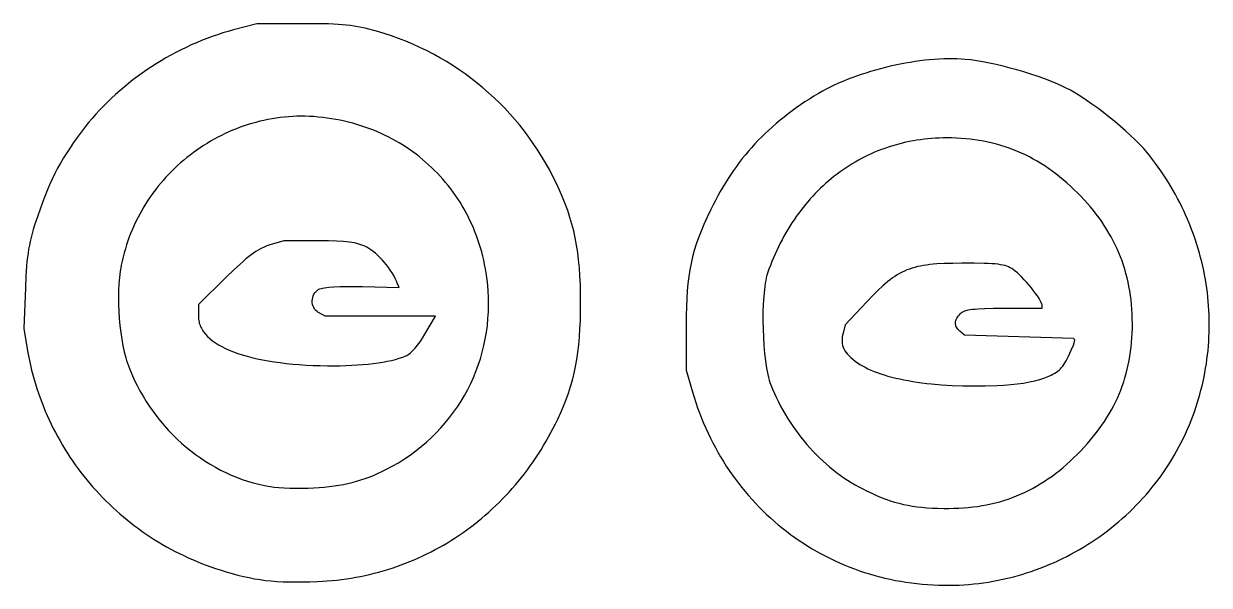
# Model space of a CAD drawing. Extents: x 0.6 to 22.3, y 16.3 to 47.
# Drawn here: x 11.25 to 16.49, y 19.28 to 21.76 of the extents above; entities that cross this region are included whole.
import ezdxf

# ---------------------------------------------------------------- set-up
doc = ezdxf.new("R2010")
doc.units = 0
doc.header["$MEASUREMENT"] = 0
doc.layers.add('LAYER_1', color=18, linetype='CONTINUOUS')

msp = doc.modelspace()

# ---------------------------------------------------------------- linework, layer by layer
at = {"layer": 'LAYER_1'}
for points in [[(12.548, 19.2945), (12.5694, 19.2955), (12.5907, 19.2969), (12.6119, 19.2987), (12.633, 19.3008), (12.654, 19.3033), (12.6749, 19.3061), (12.6957, 19.3093), (12.7164, 19.3129), (12.737, 19.3168), (12.7575, 19.3211), (12.7779, 19.3257), (12.7982, 19.3306), (12.8183, 19.3359), (12.8383, 19.3416), (12.8582, 19.3476), (12.878, 19.3539), (12.8976, 19.3606), (12.9171, 19.3676), (12.9364, 19.3749), (12.9556, 19.3825), (12.9746, 19.3905), (12.9936, 19.3988), (13.0123, 19.4074), (13.0309, 19.4164), (13.0493, 19.4257), (13.0676, 19.4352), (13.0857, 19.4451), (13.1036, 19.4553), (13.1214, 19.4659), (13.139, 19.4767), (13.1564, 19.4878), (13.1736, 19.4993), (13.1907, 19.511), (13.2075, 19.523), (13.2242, 19.5353), (13.2406, 19.548), (13.2569, 19.5609), (13.273, 19.5741), (13.2888, 19.5876), (13.3045, 19.6014), (13.3199, 19.6154), (13.3351, 19.6298), (13.3501, 19.6444), (13.3649, 19.6593), (13.3795, 19.6745), (13.3938, 19.6899), (13.4079, 19.7056), (13.4218, 19.7216), (13.4354, 19.7379), (13.4488, 19.7544), (13.462, 19.7711), (13.4749, 19.7882), (13.4875, 19.8055), (13.4999, 19.823), (13.5121, 19.8408), (13.5239, 19.8589), (13.5356, 19.8772), (13.5469, 19.8957), (13.558, 19.9145), (13.5688, 19.9335), (13.5793, 19.9528), (13.5896, 19.9723), (13.5995, 19.992), (13.6092, 20.012), (13.6225, 20.041), (13.6348, 20.0697), (13.646, 20.0984), (13.6562, 20.1271), (13.6654, 20.156), (13.6737, 20.1852), (13.681, 20.2149), (13.6875, 20.2452), (13.6931, 20.2763), (13.6978, 20.3083), (13.7018, 20.3414), (13.705, 20.3756), (13.7074, 20.4112), (13.7091, 20.4482), (13.7101, 20.4869), (13.7104, 20.5273), (13.7101, 20.5686), (13.709, 20.6079), (13.7073, 20.6455), (13.7048, 20.6815), (13.7015, 20.7161), (13.6974, 20.7495), (13.6925, 20.7819), (13.6866, 20.8134), (13.6798, 20.8442), (13.6721, 20.8745), (13.6633, 20.9044), (13.6535, 20.9341), (13.6426, 20.9638), (13.6307, 20.9937), (13.6175, 21.0239), (13.6032, 21.0547), (13.588, 21.0855), (13.572, 21.1158), (13.5553, 21.1456), (13.5379, 21.1747), (13.5198, 21.2033), (13.5011, 21.2313), (13.4817, 21.2587), (13.4616, 21.2855), (13.4409, 21.3117), (13.4195, 21.3373), (13.3976, 21.3622), (13.375, 21.3866), (13.3518, 21.4102), (13.328, 21.4333), (13.3037, 21.4556), (13.2787, 21.4773), (13.2532, 21.4984), (13.2271, 21.5187), (13.2005, 21.5384), (13.1733, 21.5573), (13.1456, 21.5756), (13.1174, 21.5931), (13.0887, 21.6099), (13.0594, 21.626), (13.0297, 21.6414), (12.9995, 21.656), (12.9688, 21.6698), (12.9377, 21.6829), (12.9061, 21.6952), (12.8741, 21.7068), (12.8416, 21.7175), (12.8087, 21.7275), (12.7745, 21.7368), (12.7583, 21.7407), (12.7422, 21.7442), (12.7262, 21.7473), (12.71, 21.75), (12.6934, 21.7524), (12.676, 21.7544), (12.6578, 21.756), (12.6385, 21.7574), (12.6179, 21.7585), (12.5956, 21.7593), (12.5456, 21.7603), (12.4866, 21.7606), (12.2798, 21.7604), (12.1763, 21.7331), (12.1526, 21.7266), (12.129, 21.7195), (12.1055, 21.7119), (12.082, 21.7038), (12.0587, 21.6952), (12.0355, 21.6861), (12.0124, 21.6765), (11.9895, 21.6665), (11.9668, 21.6559), (11.9443, 21.6449), (11.9219, 21.6335), (11.8998, 21.6216), (11.8779, 21.6093), (11.8562, 21.5966), (11.8347, 21.5834), (11.8136, 21.5699), (11.7926, 21.5559), (11.772, 21.5416), (11.7517, 21.5268), (11.7317, 21.5117), (11.712, 21.4963), (11.6927, 21.4804), (11.6737, 21.4643), (11.6551, 21.4478), (11.6369, 21.4309), (11.619, 21.4137), (11.6016, 21.3963), (11.5845, 21.3785), (11.568, 21.3604), (11.5518, 21.342), (11.5361, 21.3234), (11.5209, 21.3045), (11.5028, 21.281), (11.4856, 21.2579), (11.4693, 21.2351), (11.4538, 21.2125), (11.4391, 21.1899), (11.4251, 21.1672), (11.4118, 21.1443), (11.3991, 21.1212), (11.3868, 21.0976), (11.3751, 21.0735), (11.3637, 21.0487), (11.3527, 21.0232), (11.342, 20.9968), (11.3314, 20.9694), (11.3211, 20.9409), (11.3108, 20.9111), (11.2973, 20.8699), (11.2915, 20.8509), (11.2864, 20.8328), (11.2818, 20.8153), (11.2777, 20.7982), (11.2741, 20.7811), (11.2709, 20.7639), (11.2682, 20.7463), (11.2657, 20.7282), (11.2636, 20.7091), (11.2618, 20.6889), (11.2587, 20.6443), (11.2563, 20.5924), (11.2491, 20.4136), (11.2665, 20.3138), (11.2704, 20.2925), (11.2746, 20.2714), (11.2792, 20.2504), (11.2842, 20.2295), (11.2895, 20.2088), (11.2952, 20.1882), (11.3012, 20.1677), (11.3076, 20.1474), (11.3143, 20.1272), (11.3213, 20.1072), (11.3287, 20.0873), (11.3364, 20.0676), (11.3444, 20.0481), (11.3527, 20.0287), (11.3614, 20.0095), (11.3704, 19.9904), (11.3797, 19.9716), (11.3893, 19.9529), (11.3993, 19.9344), (11.4095, 19.9161), (11.42, 19.8979), (11.4309, 19.88), (11.442, 19.8622), (11.4534, 19.8447), (11.4652, 19.8273), (11.4772, 19.8102), (11.4895, 19.7933), (11.502, 19.7765), (11.5149, 19.76), (11.528, 19.7438), (11.5414, 19.7277), (11.5551, 19.7119), (11.5691, 19.6963), (11.5833, 19.6809), (11.5977, 19.6658), (11.6125, 19.6509), (11.6275, 19.6362), (11.6427, 19.6218), (11.6582, 19.6077), (11.6739, 19.5938), (11.6899, 19.5801), (11.7061, 19.5667), (11.7225, 19.5536), (11.7392, 19.5408), (11.7561, 19.5282), (11.7733, 19.5159), (11.7906, 19.5039), (11.8082, 19.4922), (11.826, 19.4807), (11.844, 19.4695), (11.8623, 19.4587), (11.8807, 19.4481), (11.8994, 19.4378), (11.9182, 19.4278), (11.9373, 19.4182), (11.9565, 19.4088), (11.976, 19.3998), (11.9956, 19.391), (12.0154, 19.3826), (12.0354, 19.3745), (12.0556, 19.3668), (12.076, 19.3593), (12.0965, 19.3522), (12.1172, 19.3455), (12.1445, 19.3371), (12.1707, 19.3295), (12.1961, 19.3227), (12.2208, 19.3167), (12.2452, 19.3114), (12.2694, 19.3068), (12.2937, 19.3029), (12.3181, 19.2996), (12.3431, 19.297), (12.3687, 19.295), (12.3951, 19.2936), (12.4227, 19.2928), (12.4516, 19.2925), (12.4819, 19.2927), (12.514, 19.2934)], [(15.3164, 19.2777), (15.3385, 19.2777), (15.3605, 19.278), (15.3825, 19.2788), (15.4043, 19.28), (15.4262, 19.2817), (15.4479, 19.2837), (15.4695, 19.2862), (15.4911, 19.289), (15.5126, 19.2922), (15.5339, 19.2959), (15.5552, 19.2999), (15.5763, 19.3043), (15.5974, 19.3091), (15.6183, 19.3143), (15.6391, 19.3199), (15.6598, 19.3258), (15.6803, 19.3322), (15.7007, 19.3388), (15.721, 19.3459), (15.7411, 19.3533), (15.761, 19.3611), (15.7808, 19.3692), (15.8005, 19.3777), (15.8199, 19.3865), (15.8392, 19.3957), (15.8583, 19.4052), (15.8772, 19.4151), (15.896, 19.4253), (15.9145, 19.4358), (15.9328, 19.4466), (15.951, 19.4578), (15.9689, 19.4693), (15.9866, 19.4811), (16.0041, 19.4933), (16.0213, 19.5057), (16.0384, 19.5185), (16.0552, 19.5315), (16.0717, 19.5449), (16.088, 19.5586), (16.1041, 19.5725), (16.1199, 19.5868), (16.1354, 19.6013), (16.1507, 19.6161), (16.1657, 19.6313), (16.1804, 19.6466), (16.1948, 19.6623), (16.209, 19.6782), (16.2229, 19.6944), (16.2364, 19.7109), (16.2497, 19.7276), (16.2627, 19.7446), (16.2753, 19.7619), (16.2876, 19.7794), (16.2996, 19.7971), (16.3113, 19.8151), (16.3227, 19.8333), (16.3337, 19.8518), (16.3443, 19.8705), (16.3546, 19.8895), (16.3646, 19.9086), (16.3742, 19.928), (16.3835, 19.9477), (16.3923, 19.9675), (16.4008, 19.9875), (16.4084, 20.0064), (16.4157, 20.0253), (16.4225, 20.0443), (16.4291, 20.0634), (16.4353, 20.0825), (16.4411, 20.1017), (16.4466, 20.121), (16.4518, 20.1403), (16.4566, 20.1597), (16.4611, 20.1791), (16.4652, 20.1986), (16.469, 20.2181), (16.4725, 20.2376), (16.4756, 20.2572), (16.4784, 20.2768), (16.4808, 20.2964), (16.4829, 20.3161), (16.4847, 20.3358), (16.4862, 20.3554), (16.4872, 20.3751), (16.488, 20.3948), (16.4884, 20.4145), (16.4885, 20.4342), (16.4883, 20.4539), (16.4877, 20.4736), (16.4868, 20.4933), (16.4856, 20.5129), (16.484, 20.5326), (16.4821, 20.5522), (16.4799, 20.5718), (16.4773, 20.5913), (16.4744, 20.6108), (16.4712, 20.6303), (16.4677, 20.6497), (16.4638, 20.6691), (16.4596, 20.6884), (16.4551, 20.7077), (16.4503, 20.7269), (16.4451, 20.7461), (16.4396, 20.7651), (16.4338, 20.7841), (16.4277, 20.8031), (16.4212, 20.8219), (16.4144, 20.8407), (16.4073, 20.8594), (16.3999, 20.878), (16.3922, 20.8965), (16.3841, 20.9149), (16.3757, 20.9332), (16.367, 20.9513), (16.358, 20.9694), (16.3487, 20.9874), (16.3391, 21.0052), (16.3291, 21.0229), (16.3188, 21.0405), (16.3082, 21.058), (16.2973, 21.0753), (16.2861, 21.0925), (16.2746, 21.1096), (16.2628, 21.1265), (16.2506, 21.1432), (16.2382, 21.1598), (16.2254, 21.1763), (16.2123, 21.1926), (16.1975, 21.2098), (16.1805, 21.2281), (16.1615, 21.2472), (16.1408, 21.267), (16.1187, 21.2871), (16.0953, 21.3075), (16.0711, 21.3279), (16.0462, 21.348), (16.0208, 21.3678), (15.9953, 21.387), (15.9699, 21.4053), (15.9449, 21.4226), (15.9205, 21.4387), (15.897, 21.4534), (15.8746, 21.4664), (15.8536, 21.4776), (15.8324, 21.4878), (15.809, 21.498), (15.7837, 21.5082), (15.7568, 21.5183), (15.7286, 21.5282), (15.6993, 21.5379), (15.6692, 21.5472), (15.6386, 21.5561), (15.6079, 21.5646), (15.5771, 21.5724), (15.5468, 21.5796), (15.5171, 21.586), (15.4882, 21.5917), (15.4606, 21.5964), (15.4345, 21.6002), (15.4101, 21.6029), (15.392, 21.6043), (15.3734, 21.6052), (15.3543, 21.6056), (15.3347, 21.6056), (15.3147, 21.6051), (15.2944, 21.6042), (15.2737, 21.6028), (15.2527, 21.601), (15.2314, 21.5988), (15.2099, 21.5961), (15.1883, 21.5931), (15.1665, 21.5897), (15.1446, 21.5858), (15.1227, 21.5817), (15.1007, 21.5771), (15.0788, 21.5722), (15.0569, 21.5669), (15.0351, 21.5613), (15.0134, 21.5554), (14.9919, 21.5491), (14.9707, 21.5426), (14.9496, 21.5357), (14.9289, 21.5285), (14.9085, 21.5211), (14.8885, 21.5134), (14.8689, 21.5054), (14.8498, 21.4972), (14.8311, 21.4887), (14.813, 21.48), (14.7954, 21.471), (14.7785, 21.4618), (14.7622, 21.4525), (14.7416, 21.44), (14.7214, 21.4274), (14.7017, 21.4146), (14.6824, 21.4016), (14.6634, 21.3885), (14.6449, 21.3751), (14.6268, 21.3616), (14.6091, 21.3478), (14.5917, 21.3338), (14.5748, 21.3196), (14.5582, 21.3052), (14.542, 21.2906), (14.5261, 21.2757), (14.5106, 21.2605), (14.4955, 21.2452), (14.4807, 21.2295), (14.4662, 21.2136), (14.4521, 21.1974), (14.4382, 21.1809), (14.4248, 21.1642), (14.4116, 21.1471), (14.3987, 21.1298), (14.3861, 21.1122), (14.3738, 21.0942), (14.3618, 21.0759), (14.3501, 21.0573), (14.3387, 21.0384), (14.3275, 21.0191), (14.3166, 20.9995), (14.306, 20.9795), (14.2956, 20.9592), (14.2855, 20.9385), (14.2697, 20.905), (14.2555, 20.8733), (14.2427, 20.843), (14.2313, 20.8138), (14.2212, 20.7853), (14.2124, 20.7572), (14.2047, 20.7292), (14.1981, 20.7011), (14.1926, 20.6723), (14.188, 20.6427), (14.1843, 20.612), (14.1814, 20.5796), (14.1793, 20.5455), (14.1779, 20.5092), (14.1771, 20.4704), (14.1769, 20.4287), (14.1768, 20.2293), (14.2046, 20.1332), (14.2118, 20.1095), (14.2193, 20.086), (14.2273, 20.0627), (14.2357, 20.0397), (14.2445, 20.017), (14.2537, 19.9945), (14.2633, 19.9724), (14.2733, 19.9504), (14.2837, 19.9288), (14.2945, 19.9074), (14.3057, 19.8864), (14.3172, 19.8656), (14.3291, 19.8451), (14.3414, 19.8249), (14.3541, 19.805), (14.3671, 19.7855), (14.3804, 19.7662), (14.3941, 19.7472), (14.4082, 19.7286), (14.4226, 19.7102), (14.4373, 19.6922), (14.4523, 19.6746), (14.4677, 19.6572), (14.4834, 19.6402), (14.4994, 19.6235), (14.5157, 19.6072), (14.5324, 19.5912), (14.5493, 19.5756), (14.5665, 19.5603), (14.584, 19.5454), (14.6018, 19.5308), (14.6199, 19.5167), (14.6382, 19.5028), (14.6568, 19.4894), (14.6757, 19.4763), (14.6948, 19.4636), (14.7142, 19.4513), (14.7339, 19.4394), (14.7538, 19.4278), (14.7739, 19.4167), (14.7943, 19.406), (14.8149, 19.3956), (14.8357, 19.3857), (14.8567, 19.3762), (14.878, 19.3671), (14.8994, 19.3584), (14.9211, 19.3501), (14.943, 19.3423), (14.9651, 19.3348), (14.9873, 19.3279), (15.0098, 19.3213), (15.0324, 19.3152), (15.0552, 19.3096), (15.0782, 19.3044), (15.1014, 19.2996), (15.1247, 19.2953), (15.1482, 19.2914), (15.1718, 19.2881), (15.1955, 19.2851), (15.2195, 19.2827), (15.2435, 19.2807), (15.2677, 19.2792), (15.292, 19.2782)], [(12.5309, 19.7083), (12.5546, 19.7098), (12.5775, 19.7117), (12.5996, 19.714), (12.6211, 19.7168), (12.6419, 19.72), (12.6622, 19.7236), (12.682, 19.7277), (12.7013, 19.7324), (12.7204, 19.7375), (12.7392, 19.7432), (12.7577, 19.7494), (12.7762, 19.7562), (12.7945, 19.7635), (12.8129, 19.7715), (12.8314, 19.7801), (12.85, 19.7893), (12.8779, 19.8041), (12.9049, 19.8198), (12.9313, 19.8363), (12.9568, 19.8537), (12.9815, 19.8718), (13.0054, 19.8906), (13.0285, 19.9103), (13.0507, 19.9306), (13.0721, 19.9517), (13.0926, 19.9734), (13.1123, 19.9958), (13.1311, 20.0189), (13.1489, 20.0425), (13.1659, 20.0668), (13.182, 20.0916), (13.1971, 20.1169), (13.2112, 20.1429), (13.2244, 20.1693), (13.2366, 20.1962), (13.2479, 20.2235), (13.2581, 20.2514), (13.2674, 20.2796), (13.2756, 20.3082), (13.2828, 20.3373), (13.2889, 20.3666), (13.294, 20.3964), (13.298, 20.4264), (13.3009, 20.4567), (13.3027, 20.4873), (13.3035, 20.5182), (13.3031, 20.5493), (13.3016, 20.5806), (13.3, 20.6003), (13.2981, 20.6198), (13.2957, 20.6392), (13.2929, 20.6584), (13.2897, 20.6775), (13.2862, 20.6963), (13.2822, 20.715), (13.2778, 20.7335), (13.273, 20.7518), (13.2678, 20.77), (13.2623, 20.7879), (13.2564, 20.8057), (13.2501, 20.8232), (13.2434, 20.8405), (13.2364, 20.8576), (13.229, 20.8745), (13.2212, 20.8912), (13.2131, 20.9077), (13.2046, 20.9239), (13.1958, 20.9399), (13.1867, 20.9556), (13.1772, 20.9712), (13.1674, 20.9864), (13.1572, 21.0015), (13.1468, 21.0162), (13.136, 21.0307), (13.1249, 21.045), (13.1135, 21.059), (13.1018, 21.0727), (13.0897, 21.0861), (13.0774, 21.0993), (13.0648, 21.1122), (13.0519, 21.1248), (13.0387, 21.137), (13.0252, 21.1491), (13.0115, 21.1608), (12.9975, 21.1722), (12.9832, 21.1832), (12.9686, 21.194), (12.9538, 21.2045), (12.9387, 21.2146), (12.9234, 21.2244), (12.9078, 21.2339), (12.892, 21.2431), (12.8759, 21.2519), (12.8596, 21.2604), (12.8431, 21.2685), (12.8264, 21.2763), (12.8094, 21.2837), (12.7922, 21.2907), (12.7748, 21.2974), (12.7572, 21.3038), (12.7394, 21.3097), (12.7213, 21.3153), (12.7031, 21.3205), (12.6847, 21.3254), (12.6661, 21.3298), (12.6473, 21.3338), (12.6283, 21.3375), (12.6092, 21.3407), (12.5899, 21.3435), (12.5704, 21.346), (12.5507, 21.348), (12.5309, 21.3496), (12.5122, 21.3507), (12.4936, 21.3513), (12.475, 21.3514), (12.4564, 21.3511), (12.4379, 21.3504), (12.4195, 21.3492), (12.4011, 21.3476), (12.3829, 21.3456), (12.3647, 21.3431), (12.3466, 21.3402), (12.3286, 21.3369), (12.3107, 21.3332), (12.2929, 21.329), (12.2753, 21.3245), (12.2577, 21.3196), (12.2403, 21.3143), (12.223, 21.3086), (12.2059, 21.3025), (12.1889, 21.296), (12.1721, 21.2892), (12.1554, 21.282), (12.1389, 21.2744), (12.1226, 21.2665), (12.1065, 21.2582), (12.0905, 21.2496), (12.0747, 21.2406), (12.0592, 21.2313), (12.0438, 21.2216), (12.0287, 21.2116), (12.0137, 21.2013), (11.999, 21.1907), (11.9846, 21.1798), (11.9703, 21.1685), (11.9563, 21.157), (11.9426, 21.1451), (11.9291, 21.133), (11.9158, 21.1205), (11.9029, 21.1078), (11.8902, 21.0948), (11.8778, 21.0815), (11.8657, 21.068), (11.8538, 21.0542), (11.8423, 21.0401), (11.8311, 21.0257), (11.8202, 21.0112), (11.8096, 20.9963), (11.7993, 20.9812), (11.7894, 20.9659), (11.7798, 20.9504), (11.7705, 20.9346), (11.7616, 20.9186), (11.753, 20.9024), (11.7449, 20.886), (11.737, 20.8693), (11.7296, 20.8525), (11.7225, 20.8354), (11.7158, 20.8182), (11.7095, 20.8008), (11.7036, 20.7832), (11.6982, 20.7654), (11.6931, 20.7474), (11.6884, 20.7293), (11.6842, 20.711), (11.6804, 20.6926), (11.6781, 20.6797), (11.676, 20.6665), (11.6726, 20.6389), (11.6701, 20.6102), (11.6686, 20.5805), (11.6679, 20.55), (11.6682, 20.5191), (11.6693, 20.488), (11.6713, 20.4568), (11.6742, 20.4259), (11.6778, 20.3955), (11.6823, 20.3658), (11.6875, 20.3371), (11.6935, 20.3095), (11.7002, 20.2835), (11.7039, 20.271), (11.7077, 20.2591), (11.7117, 20.2476), (11.7159, 20.2366), (11.7265, 20.2111), (11.7379, 20.186), (11.75, 20.1614), (11.7629, 20.1372), (11.7765, 20.1135), (11.7907, 20.0903), (11.8056, 20.0676), (11.8212, 20.0454), (11.8374, 20.0238), (11.8542, 20.0027), (11.8716, 19.9822), (11.8896, 19.9623), (11.9081, 19.943), (11.9271, 19.9244), (11.9467, 19.9064), (11.9667, 19.889), (11.9873, 19.8723), (12.0082, 19.8563), (12.0297, 19.841), (12.0515, 19.8265), (12.0737, 19.8126), (12.0963, 19.7995), (12.1193, 19.7872), (12.1426, 19.7757), (12.1662, 19.765), (12.1901, 19.7551), (12.2143, 19.7461), (12.2388, 19.7378), (12.2635, 19.7305), (12.2884, 19.7241), (12.3136, 19.7185), (12.3389, 19.7139), (12.3561, 19.7115), (12.3769, 19.7097), (12.4004, 19.7082), (12.4258, 19.7072), (12.4523, 19.7067), (12.4792, 19.7067), (12.5057, 19.7072)], [(15.3157, 19.6177), (15.3378, 19.6176), (15.3597, 19.618), (15.3812, 19.6188), (15.4024, 19.6201), (15.4233, 19.6218), (15.444, 19.624), (15.4643, 19.6267), (15.4844, 19.6299), (15.5043, 19.6335), (15.5238, 19.6376), (15.5432, 19.6423), (15.5623, 19.6474), (15.5811, 19.6529), (15.5998, 19.659), (15.6182, 19.6656), (15.6364, 19.6727), (15.6544, 19.6803), (15.6722, 19.6884), (15.6899, 19.697), (15.7073, 19.7061), (15.7245, 19.7157), (15.7416, 19.7259), (15.7586, 19.7365), (15.7753, 19.7477), (15.792, 19.7594), (15.8084, 19.7717), (15.8248, 19.7844), (15.841, 19.7977), (15.8571, 19.8116), (15.8731, 19.8259), (15.889, 19.8409), (15.9048, 19.8563), (15.9203, 19.8722), (15.9353, 19.8881), (15.9497, 19.904), (15.9636, 19.9201), (15.977, 19.9363), (15.9898, 19.9526), (16.0021, 19.9689), (16.0139, 19.9855), (16.0252, 20.0021), (16.036, 20.0188), (16.0462, 20.0358), (16.056, 20.0528), (16.0652, 20.07), (16.074, 20.0874), (16.0822, 20.1049), (16.09, 20.1226), (16.0972, 20.1405), (16.104, 20.1586), (16.1102, 20.1769), (16.116, 20.1953), (16.1213, 20.214), (16.1261, 20.2329), (16.1305, 20.2521), (16.1344, 20.2714), (16.1378, 20.291), (16.1407, 20.3109), (16.1432, 20.331), (16.1452, 20.3514), (16.1467, 20.372), (16.1478, 20.3929), (16.1485, 20.4141), (16.1486, 20.4355), (16.1484, 20.4567), (16.1477, 20.4777), (16.1465, 20.4984), (16.1449, 20.5189), (16.1428, 20.5392), (16.1402, 20.5592), (16.1372, 20.579), (16.1337, 20.5986), (16.1297, 20.618), (16.1253, 20.6371), (16.1204, 20.6561), (16.115, 20.6749), (16.1092, 20.6934), (16.1029, 20.7118), (16.0961, 20.7299), (16.0888, 20.7479), (16.081, 20.7657), (16.0728, 20.7833), (16.064, 20.8007), (16.0548, 20.818), (16.0451, 20.8351), (16.0349, 20.852), (16.0242, 20.8688), (16.0131, 20.8854), (16.0014, 20.9019), (15.9892, 20.9182), (15.9766, 20.9343), (15.9634, 20.9503), (15.9498, 20.9662), (15.9356, 20.982), (15.9209, 20.9976), (15.9058, 21.0131), (15.8903, 21.0282), (15.8747, 21.0429), (15.8589, 21.0571), (15.843, 21.0707), (15.827, 21.0839), (15.8108, 21.0965), (15.7945, 21.1087), (15.7781, 21.1204), (15.7614, 21.1316), (15.7447, 21.1423), (15.7277, 21.1524), (15.7106, 21.1622), (15.6934, 21.1714), (15.6759, 21.1801), (15.6583, 21.1883), (15.6405, 21.1961), (15.6226, 21.2034), (15.6044, 21.2102), (15.5861, 21.2165), (15.5675, 21.2224), (15.5488, 21.2277), (15.5299, 21.2326), (15.5107, 21.237), (15.4914, 21.241), (15.4718, 21.2445), (15.4521, 21.2475), (15.4321, 21.25), (15.4119, 21.2521), (15.3915, 21.2537), (15.3708, 21.2549), (15.3499, 21.2556), (15.3288, 21.2558), (15.3118, 21.2556), (15.2949, 21.2551), (15.2781, 21.2543), (15.2613, 21.2531), (15.2447, 21.2517), (15.2282, 21.2499), (15.2118, 21.2478), (15.1955, 21.2453), (15.1793, 21.2426), (15.1633, 21.2395), (15.1473, 21.2361), (15.1315, 21.2324), (15.1158, 21.2284), (15.1002, 21.2241), (15.0847, 21.2195), (15.0694, 21.2146), (15.0542, 21.2093), (15.0392, 21.2038), (15.0243, 21.198), (15.0095, 21.1919), (14.9949, 21.1854), (14.9804, 21.1787), (14.966, 21.1717), (14.9519, 21.1645), (14.9378, 21.1569), (14.9239, 21.149), (14.9102, 21.1409), (14.8967, 21.1325), (14.8833, 21.1238), (14.87, 21.1148), (14.857, 21.1055), (14.8441, 21.096), (14.8314, 21.0862), (14.8188, 21.0761), (14.8065, 21.0658), (14.7943, 21.0552), (14.7823, 21.0443), (14.7705, 21.0332), (14.7588, 21.0218), (14.7474, 21.0101), (14.7362, 20.9982), (14.7251, 20.9861), (14.7143, 20.9736), (14.7036, 20.961), (14.6932, 20.9481), (14.6829, 20.9349), (14.6729, 20.9215), (14.6631, 20.9078), (14.6535, 20.8939), (14.6441, 20.8798), (14.6349, 20.8654), (14.6259, 20.8508), (14.6172, 20.836), (14.6087, 20.8209), (14.6004, 20.8056), (14.5924, 20.79), (14.5845, 20.7743), (14.577, 20.7583), (14.5696, 20.7421), (14.5625, 20.7257), (14.5556, 20.709), (14.549, 20.6921), (14.5427, 20.6751), (14.5365, 20.6578), (14.5336, 20.6481), (14.5308, 20.6374), (14.5283, 20.6256), (14.526, 20.6129), (14.524, 20.5992), (14.5222, 20.5848), (14.5192, 20.5538), (14.5172, 20.5204), (14.5161, 20.4853), (14.5159, 20.4489), (14.5165, 20.4119), (14.518, 20.3749), (14.5203, 20.3384), (14.5234, 20.3031), (14.5273, 20.2696), (14.5319, 20.2383), (14.5346, 20.2237), (14.5374, 20.21), (14.5404, 20.197), (14.5436, 20.1851), (14.5469, 20.1741), (14.5505, 20.1643), (14.5583, 20.145), (14.5665, 20.126), (14.5752, 20.1071), (14.5843, 20.0885), (14.5939, 20.0701), (14.6038, 20.0519), (14.6141, 20.0339), (14.6248, 20.0162), (14.6359, 19.9988), (14.6474, 19.9817), (14.6592, 19.9648), (14.6714, 19.9483), (14.6839, 19.932), (14.6968, 19.9161), (14.7099, 19.9004), (14.7234, 19.8852), (14.7372, 19.8702), (14.7513, 19.8557), (14.7656, 19.8415), (14.7803, 19.8277), (14.7952, 19.8142), (14.8103, 19.8012), (14.8257, 19.7886), (14.8414, 19.7764), (14.8573, 19.7646), (14.8734, 19.7533), (14.8897, 19.7424), (14.9062, 19.732), (14.9229, 19.722), (14.9398, 19.7126), (14.9568, 19.7036), (14.974, 19.6951), (14.9965, 19.6847), (15.0181, 19.6751), (15.0388, 19.6665), (15.0589, 19.6587), (15.0786, 19.6518), (15.098, 19.6456), (15.1173, 19.6401), (15.1367, 19.6354), (15.1564, 19.6313), (15.1764, 19.6278), (15.1971, 19.6249), (15.2186, 19.6226), (15.241, 19.6207), (15.2646, 19.6193), (15.2894, 19.6183)], [(12.5917, 20.2482), (12.6193, 20.2481), (12.6464, 20.2484), (12.6727, 20.2491), (12.6985, 20.2502), (12.7235, 20.2517), (12.7477, 20.2535), (12.7711, 20.2557), (12.7937, 20.2583), (12.8154, 20.2613), (12.8361, 20.2646), (12.8558, 20.2682), (12.8745, 20.2722), (12.8922, 20.2766), (12.9087, 20.2813), (12.9241, 20.2863), (12.9382, 20.2916), (12.9425, 20.2936), (12.947, 20.2964), (12.9518, 20.2998), (12.9568, 20.3038), (12.9674, 20.3137), (12.9785, 20.3255), (12.9898, 20.3392), (13.0011, 20.3543), (13.012, 20.3705), (13.0224, 20.3876), (13.0687, 20.4682), (12.5807, 20.4682), (12.5521, 20.4835), (12.5487, 20.4855), (12.5454, 20.4878), (12.5397, 20.4929), (12.5348, 20.4988), (12.5309, 20.5053), (12.5278, 20.5123), (12.5257, 20.5197), (12.5245, 20.5273), (12.5241, 20.535), (12.5247, 20.5428), (12.5262, 20.5504), (12.5286, 20.5578), (12.5318, 20.5648), (12.536, 20.5713), (12.5411, 20.5772), (12.547, 20.5824), (12.5503, 20.5847), (12.5538, 20.5868), (12.5579, 20.5886), (12.5633, 20.5902), (12.57, 20.5918), (12.5778, 20.5932), (12.5968, 20.5955), (12.62, 20.5973), (12.6469, 20.5985), (12.6772, 20.5991), (12.7104, 20.5991), (12.7461, 20.5984), (12.9081, 20.5938), (12.9014, 20.6111), (12.8965, 20.6227), (12.8908, 20.6346), (12.8842, 20.6466), (12.877, 20.6587), (12.8691, 20.6708), (12.8606, 20.6827), (12.8517, 20.6943), (12.8425, 20.7057), (12.8329, 20.7166), (12.8232, 20.727), (12.8133, 20.7367), (12.8033, 20.7457), (12.7934, 20.7539), (12.7837, 20.7612), (12.7741, 20.7674), (12.7649, 20.7725), (12.7565, 20.7765), (12.748, 20.7801), (12.7392, 20.7834), (12.7302, 20.7863), (12.7206, 20.7889), (12.7106, 20.7912), (12.6998, 20.7932), (12.6883, 20.7949), (12.6758, 20.7964), (12.6623, 20.7976), (12.6317, 20.7994), (12.5956, 20.8003), (12.5531, 20.8006), (12.398, 20.8006), (12.3325, 20.7809), (12.3234, 20.7779), (12.3142, 20.7743), (12.3049, 20.7701), (12.2954, 20.7653), (12.2857, 20.7598), (12.2756, 20.7536), (12.2652, 20.7466), (12.2544, 20.7387), (12.243, 20.73), (12.2311, 20.7203), (12.2185, 20.7097), (12.2053, 20.698), (12.1765, 20.6714), (12.1441, 20.6401), (12.0212, 20.5191), (12.0212, 20.4656), (12.0214, 20.4596), (12.0219, 20.4537), (12.0227, 20.4478), (12.0238, 20.442), (12.0252, 20.4362), (12.027, 20.4306), (12.029, 20.4249), (12.0314, 20.4194), (12.0341, 20.4139), (12.0371, 20.4086), (12.044, 20.398), (12.0521, 20.3877), (12.0613, 20.3778), (12.0717, 20.3681), (12.0833, 20.3588), (12.096, 20.3498), (12.1098, 20.3412), (12.1247, 20.3329), (12.1406, 20.3249), (12.1576, 20.3173), (12.1757, 20.31), (12.1948, 20.3031), (12.2148, 20.2966), (12.2359, 20.2905), (12.2579, 20.2847), (12.2809, 20.2794), (12.3049, 20.2744), (12.3297, 20.2698), (12.3554, 20.2657), (12.3821, 20.262), (12.4096, 20.2587), (12.4379, 20.2558), (12.4671, 20.2534), (12.4971, 20.2514), (12.5278, 20.2499), (12.5594, 20.2488)], [(15.5504, 20.1607), (15.581, 20.1623), (15.611, 20.1648), (15.64, 20.168), (15.6677, 20.172), (15.6936, 20.1766), (15.7176, 20.1818), (15.7391, 20.1876), (15.7489, 20.1907), (15.7579, 20.1939), (15.7797, 20.2024), (15.7891, 20.2066), (15.7976, 20.2108), (15.8054, 20.215), (15.8126, 20.2194), (15.8191, 20.2241), (15.8251, 20.2291), (15.8307, 20.2345), (15.836, 20.2404), (15.8411, 20.2468), (15.846, 20.2539), (15.8508, 20.2617), (15.8557, 20.2703), (15.8658, 20.2901), (15.8783, 20.3171), (15.8878, 20.3399), (15.8911, 20.349), (15.8933, 20.3562), (15.8942, 20.3611), (15.8942, 20.3627), (15.8939, 20.3636), (15.8888, 20.3687), (15.4061, 20.3841), (15.3859, 20.4009), (15.3813, 20.4051), (15.3772, 20.4094), (15.3739, 20.4139), (15.3712, 20.4184), (15.3691, 20.4231), (15.3677, 20.4279), (15.3669, 20.4327), (15.3668, 20.4377), (15.3673, 20.4427), (15.3684, 20.4478), (15.3703, 20.453), (15.3727, 20.4582), (15.3758, 20.4634), (15.3796, 20.4687), (15.3839, 20.4741), (15.389, 20.4794), (15.3927, 20.4827), (15.397, 20.4857), (15.4021, 20.4884), (15.4079, 20.4908), (15.4147, 20.4929), (15.4226, 20.4948), (15.4315, 20.4965), (15.4417, 20.4979), (15.4533, 20.4991), (15.4663, 20.5001), (15.4972, 20.5016), (15.5351, 20.5024), (15.581, 20.5026), (15.7499, 20.5026), (15.7499, 20.5152), (15.7497, 20.5177), (15.7489, 20.5206), (15.7462, 20.5277), (15.7418, 20.5362), (15.736, 20.5459), (15.729, 20.5567), (15.7209, 20.5681), (15.7119, 20.5801), (15.7023, 20.5924), (15.6921, 20.6047), (15.6817, 20.6168), (15.6711, 20.6286), (15.6606, 20.6397), (15.6503, 20.6499), (15.6405, 20.659), (15.6312, 20.6669), (15.6228, 20.6731), (15.6159, 20.6776), (15.6089, 20.6815), (15.6017, 20.6851), (15.5941, 20.6882), (15.5858, 20.6909), (15.5767, 20.6932), (15.5665, 20.6952), (15.5551, 20.6969), (15.5422, 20.6982), (15.5277, 20.6993), (15.5114, 20.7002), (15.493, 20.7008), (15.4494, 20.7014), (15.3953, 20.7015), (15.3545, 20.7011), (15.3175, 20.7001), (15.2838, 20.6982), (15.2681, 20.697), (15.2531, 20.6955), (15.2388, 20.6937), (15.225, 20.6916), (15.2118, 20.6892), (15.1991, 20.6864), (15.1868, 20.6834), (15.175, 20.6799), (15.1635, 20.676), (15.1523, 20.6717), (15.1413, 20.667), (15.1306, 20.6619), (15.12, 20.6562), (15.1096, 20.6501), (15.0992, 20.6435), (15.0888, 20.6363), (15.0784, 20.6285), (15.0679, 20.6202), (15.0572, 20.6113), (15.0464, 20.6018), (15.024, 20.5809), (15.0004, 20.5573), (14.975, 20.5308), (14.8788, 20.4288), (14.8698, 20.3929), (14.8676, 20.3829), (14.8661, 20.3734), (14.8654, 20.3642), (14.8655, 20.3553), (14.8664, 20.3467), (14.8681, 20.3384), (14.8707, 20.3303), (14.8741, 20.3224), (14.8783, 20.3146), (14.8835, 20.3069), (14.8895, 20.2994), (14.8965, 20.2918), (14.9044, 20.2842), (14.9133, 20.2767), (14.9232, 20.269), (14.9341, 20.2612), (14.9444, 20.2544), (14.9555, 20.2478), (14.9673, 20.2414), (14.9798, 20.2352), (14.993, 20.2293), (15.0068, 20.2236), (15.0212, 20.2181), (15.0363, 20.2128), (15.052, 20.2078), (15.0683, 20.203), (15.0852, 20.1984), (15.1027, 20.1941), (15.1207, 20.19), (15.1393, 20.1861), (15.1584, 20.1825), (15.178, 20.1791), (15.1981, 20.176), (15.2187, 20.1732), (15.2398, 20.1705), (15.2613, 20.1682), (15.3057, 20.1642), (15.3517, 20.1614), (15.3994, 20.1595), (15.4484, 20.1588), (15.4988, 20.1592)]]:
    msp.add_lwpolyline(points, close=True, dxfattribs=at)

doc.saveas('drawing.dxf')
